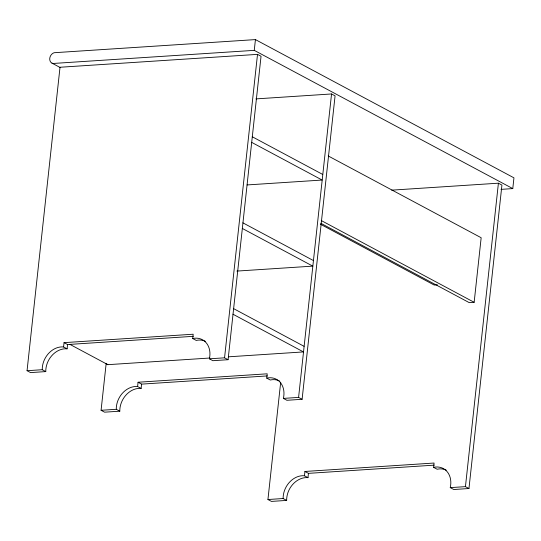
<?xml version="1.0" encoding="UTF-8"?>
<svg xmlns="http://www.w3.org/2000/svg" width="541" height="541" viewBox="0 0 541 541"><rect width="100%" height="100%" fill="white"/><g stroke="black" fill="none" stroke-linecap="round" stroke-linejoin="round"><path stroke-width="0.81" d="M27.05 370.707L60.017 67.253L257.516 54.371L261.046 56.257L228.079 359.704L212.884 360.698L209.36 358.811A19.848 15.973 -61.9 0 0 192.711 338.531L193.178 334.223L64.041 342.649L63.574 346.95A19.848 15.973 -61.9 0 0 42.245 369.713L27.05 370.707L30.573 372.587L45.769 371.599A19.848 15.973 -61.9 0 1 67.098 348.837L67.564 344.536L64.041 342.649M101.079 410.294L116.274 409.3A19.848 15.973 -61.9 0 1 137.603 386.545L138.07 382.237L141.593 384.124L141.127 388.424A19.848 15.973 -61.9 0 0 119.798 411.187L104.602 412.174L101.079 410.294L106.178 363.349M254.263 50.354L255.433 39.594L54.134 52.72A5.755 4.632 -61.9 0 0 49.752 58.347A5.755 4.632 -61.9 0 0 52.964 63.48L254.263 50.354L512.78 188.599L513.95 177.84L255.433 39.594M228.079 359.704L224.556 357.824L257.516 54.371M255.907 98.895L331.545 93.958L335.075 95.845L302.108 399.292L286.913 400.286L283.389 398.399A19.848 15.973 -61.9 0 0 266.74 378.118L267.207 373.811L138.07 382.237M267.937 499.526L283.132 498.532A19.848 15.973 -61.9 0 1 304.461 475.776L304.928 471.468L308.451 473.355L307.985 477.656A19.848 15.973 -61.9 0 0 286.656 500.418L271.467 501.406L267.937 499.526L280.691 382.169M302.108 399.292L298.585 397.412L331.545 93.958M391.67 190.155L498.41 183.189L501.933 185.076L468.966 488.523L453.777 489.517L450.247 487.63A19.848 15.973 -61.9 0 0 433.598 467.35L434.065 463.042L304.928 471.468M320.732 223.217L469.216 302.622L474.153 302.297L481.165 237.736L328.225 155.95M468.966 488.523L465.443 486.643L498.41 183.189M247.095 184.941L322.138 180.045L251.633 142.344M500.986 189.364L512.78 188.599M236.904 271.082L312.786 266.131L242.28 228.43M437.473 284.823L434.18 285.039L320.38 224.177M67.564 344.536L193.347 336.326M70.012 344.434L107.862 364.675L209.874 358.02M228.424 356.817L303.467 351.921L232.961 314.213M209.36 358.811L224.556 357.824M141.593 384.124L267.376 375.921M283.389 398.399L298.585 397.412M308.451 473.355L434.234 465.152M450.247 487.63L465.443 486.643M252.241 136.751L322.74 174.452M51.977 63.141L60.173 67.524M321.212 220.512L474.153 302.297M242.889 222.838L313.388 260.539M233.57 308.62L304.069 346.321M192.711 338.531L196.234 340.417A19.848 15.973 -61.9 0 1 205.364 341.31M266.74 378.118L270.263 380.005A19.848 15.973 -61.9 0 1 279.393 380.898M433.598 467.35L437.121 469.236A19.848 15.973 -61.9 0 1 446.251 470.129M63.574 346.95L67.098 348.837M137.603 386.545L141.127 388.424M304.461 475.776L307.985 477.656M42.245 369.713L45.769 371.599M116.274 409.3L119.798 411.187M283.132 498.532L286.656 500.418M107.862 364.675A3.023 2.428 -61.9 0 1 106.604 363.735"/></g></svg>
